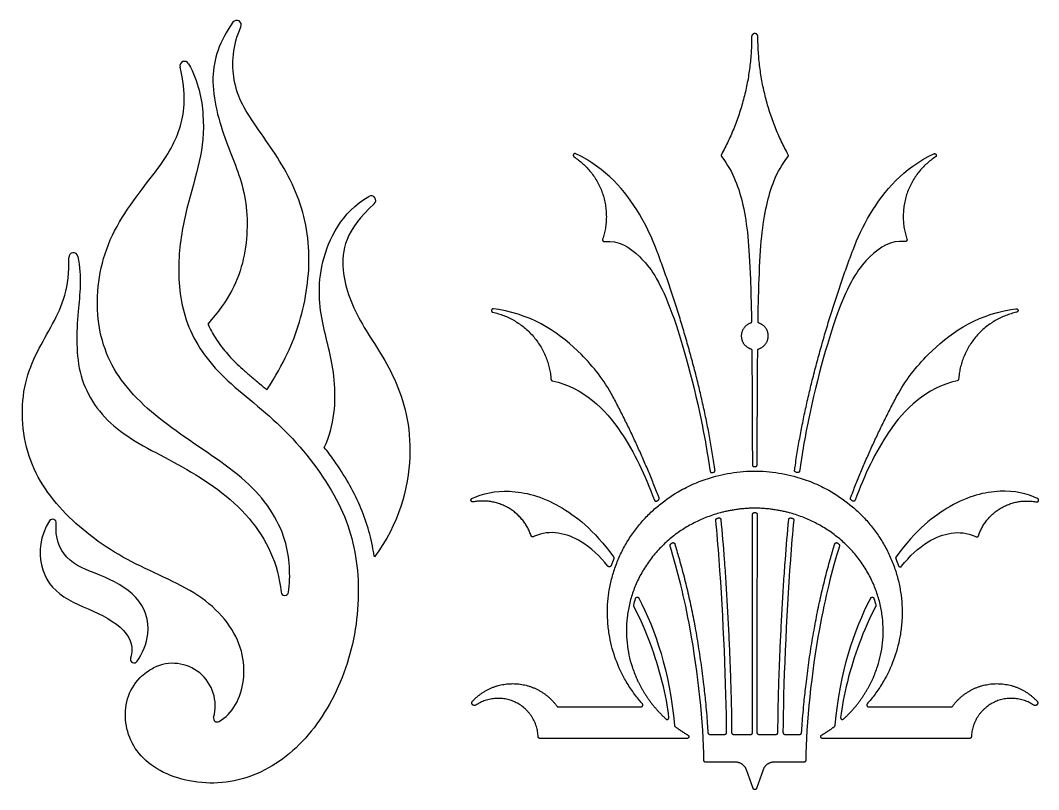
# Model space of a CAD drawing. Header units: millimetres. Extents: x -135 to 7155, y -215 to 2165.
# Drawn here: x -134.4 to -63.9, y 86.1 to 139.4 of the extents above; entities that cross this region are included whole.
import ezdxf

# ---------------------------------------------------------------- set-up
doc = ezdxf.new("R2010")
doc.units = ezdxf.units.MM
doc.header["$MEASUREMENT"] = 0
doc.layers.add('Default', color=18, linetype='Continuous')

msp = doc.modelspace()

# ---------------------------------------------------------------- linework, layer by layer
at = {"layer": 'Default', "color": 5}
for p, q in [((-93.974, 124.04), (-93.924, 124.044)), ((-73.158, 124.04), (-73.208, 124.044)), ((-101.299, 119.325), (-101.65, 119.383)), ((-65.833, 119.325), (-65.482, 119.383)), ((-83.609, 108.456), (-83.522, 108.457)), ((-98.81, 103.631), (-98.884, 103.595)), ((-68.322, 103.631), (-68.248, 103.595)), ((-97.17, 91.827), (-91.441, 91.827)), ((-75.691, 91.827), (-69.962, 91.827)), ((-88.254, 89.637), (-98.439, 89.637)), ((-86.687, 89.92), (-85.643, 89.92)), ((-85.047, 89.92), (-83.838, 89.92)), ((-83.293, 89.92), (-82.085, 89.92)), ((-81.489, 89.92), (-80.445, 89.92)), ((-68.692, 89.637), (-78.878, 89.637)), ((-84.895, 87.993), (-86.971, 87.993)), ((-83.682, 86.174), (-84.14, 87.46)), ((-82.992, 87.46), (-83.45, 86.174)), ((-80.161, 87.993), (-82.237, 87.993))]:
    msp.add_line(p, q, dxfattribs=at)
msp.add_lwpolyline([(-83.603, 105.27), (-83.528, 105.27)], dxfattribs=at)
for centre, radius, start, end in [((-119.438, 139.032), 0.32, 335.04198, 144.42897), ((-123.047, 136.195), 0.32, 28.83076, 193.18762), ((-110.126, 126.888), 0.32, 311.42407, 120.22832), ((-130.746, 122.945), 0.32, 10.96613, 182.79249), ((-132.186, 104.556), 0.26, 353.84049, 147.44673), ((-116.11, 99.796), 0.26, 185.06685, 351.85948), ((-126.542, 95.128), 0.26, 162.77707, 326.3474), ((-123.869, 91.896), 2.942, 344.41461, 116.64844), ((-120.785, 91.036), 0.26, 164.41461, 300.24581)]:
    msp.add_arc(centre, radius, start, end, dxfattribs=at)
for points, knots in [([(-119.698, 139.218), (-120.641, 137.9), (-121.517, 135.237), (-120.2, 130.762), (-118.634, 127.418), (-118.657, 122.734), (-119.969, 119.974), (-121.438, 118.329)], [349.233355, 349.233355, 349.233355, 349.233355, 353.311023, 358.060329, 362.809635, 367.558942, 372.308248, 372.308248, 372.308248, 372.308248]), ([(-117.347, 113.78), (-116.147, 115.668), (-114.919, 118.27), (-114.104, 123.421), (-115.327, 128.158), (-118.207, 132.127), (-119.868, 134.69), (-119.732, 137.642), (-119.148, 138.897)], [320.391347, 320.391347, 320.391347, 320.391347, 325.176688, 329.962029, 334.747371, 339.532712, 344.318053, 348.28732, 348.28732, 348.28732, 348.28732]), ([(-115.853, 99.759), (-115.691, 100.892), (-115.846, 103.821), (-118.414, 107.582), (-123.834, 110.863), (-128.053, 114.522), (-129.461, 119.178), (-128.53, 124.616), (-124.681, 129.195), (-123.175, 131.771), (-122.921, 134.253), (-123.359, 136.122)], [1369.521853, 1369.521853, 1369.521853, 1369.521853, 1373.500483, 1378.65579, 1383.811096, 1388.966403, 1394.121709, 1399.277016, 1404.432322, 1409.587629, 1414.325487, 1414.325487, 1414.325487, 1414.325487]), ([(-122.767, 136.35), (-122.073, 135.088), (-121.584, 132.468), (-121.917, 129.617), (-122.943, 126.382), (-123.604, 122.814), (-123.279, 118.54), (-120.863, 114.744), (-116.255, 111.498), (-112.299, 106.454), (-110.827, 101.743), (-111.105, 96.103), (-113.308, 90.888), (-116.815, 87.363), (-121.28, 86.104), (-125.844, 87.508), (-127.522, 90.677), (-126.902, 93.316), (-125.553, 94.343), (-125.189, 94.526)], [1415.243428, 1415.243428, 1415.243428, 1415.243428, 1419.236419, 1423.893059, 1428.549699, 1433.206338, 1437.862978, 1442.519618, 1447.176257, 1451.832897, 1456.489537, 1461.146177, 1465.802816, 1470.459456, 1475.116096, 1479.772735, 1484.429375, 1489.086015, 1490.472644, 1490.472644, 1490.472644, 1490.472644]), ([(-90.369, 123.47), (-90.67, 124.271), (-91.887, 126.836), (-93.842, 129.101), (-95.959, 130.114)], [343.674792, 343.674792, 343.674792, 343.674792, 352.793586, 371.273794, 371.273794, 371.273794, 371.273794]), ([(-85.867, 129.918), (-85.037, 128.853), (-84.19, 126.383), (-83.921, 123.413), (-83.815, 119.91), (-83.794, 118.501)], [612.361775, 612.361775, 612.361775, 612.361775, 650.236563, 694.868773, 707.920334, 707.920334, 707.920334, 707.920334]), ([(-83.338, 118.501), (-83.317, 119.91), (-83.211, 123.413), (-82.941, 126.383), (-82.095, 128.853), (-81.265, 129.918)], [750.395258, 750.395258, 750.395258, 750.395258, 763.446819, 808.07903, 845.953817, 845.953817, 845.953817, 845.953817]), ([(-76.763, 123.47), (-76.462, 124.271), (-75.244, 126.836), (-73.29, 129.101), (-71.173, 130.114)], [343.674792, 343.674792, 343.674792, 343.674792, 352.793586, 371.273794, 371.273794, 371.273794, 371.273794]), ([(-113.371, 109.784), (-112.652, 111.264), (-112.448, 114.754), (-113.564, 118.161), (-114.019, 122.335), (-112.174, 126.065), (-110.287, 127.164)], [320.270717, 320.270717, 320.270717, 320.270717, 325.216135, 330.161553, 335.106972, 339.909387, 339.909387, 339.909387, 339.909387]), ([(-109.914, 126.648), (-111.946, 124.855), (-112.432, 121.854), (-110.907, 118.297), (-108.319, 114.803), (-106.895, 109.498), (-108.19, 104.45), (-109.906, 102.201)], [340.852168, 340.852168, 340.852168, 340.852168, 346.15002, 351.759984, 357.369947, 362.97991, 368.589873, 368.589873, 368.589873, 368.589873]), ([(-93.924, 124.044), (-93.022, 124.128), (-91.464, 123.219), (-89.528, 120.453), (-87.545, 113.405), (-86.841, 109.371), (-86.666, 108.144)], [394.803828, 394.803828, 394.803828, 394.803828, 418.865114, 442.9264, 466.987686, 476.675988, 476.675988, 476.675988, 476.675988]), ([(-73.208, 124.044), (-74.109, 124.128), (-75.668, 123.219), (-77.603, 120.453), (-79.587, 113.405), (-80.291, 109.371), (-80.466, 108.144)], [394.803828, 394.803828, 394.803828, 394.803828, 418.865114, 442.9264, 466.987686, 476.675988, 476.675988, 476.675988, 476.675988]), ([(-120.655, 90.811), (-120.21, 91.07), (-119.111, 92.157), (-118.505, 95.714), (-121.447, 99.681), (-126.878, 101.681), (-131.269, 104.794), (-134.274, 108.946), (-134.488, 114.554), (-132.102, 118.256), (-130.965, 120.855), (-131.066, 122.93)], [1497.878205, 1497.878205, 1497.878205, 1497.878205, 1500.616085, 1505.489549, 1510.363013, 1515.236477, 1520.109941, 1524.983405, 1529.856869, 1534.730333, 1539.391238, 1539.391238, 1539.391238, 1539.391238]), ([(-130.432, 123.006), (-130.153, 121.564), (-130.483, 119.084), (-130.666, 114.578), (-128.1, 110.835), (-123.242, 108.63), (-118.296, 105.334), (-116.54, 101.701), (-116.369, 99.773)], [1540.350897, 1540.350897, 1540.350897, 1540.350897, 1544.851288, 1550.128849, 1555.40641, 1560.683972, 1565.961533, 1570.847798, 1570.847798, 1570.847798, 1570.847798]), ([(-93.389, 113.305), (-94.009, 114.465), (-95.901, 116.825), (-98.745, 118.91), (-101.299, 119.325)], [224.85424, 224.85424, 224.85424, 224.85424, 238.03396, 259.775674, 259.775674, 259.775674, 259.775674]), ([(-73.742, 113.305), (-73.122, 114.465), (-71.23, 116.825), (-68.387, 118.91), (-65.833, 119.325)], [224.85424, 224.85424, 224.85424, 224.85424, 238.03396, 259.775674, 259.775674, 259.775674, 259.775674]), ([(-121.438, 118.329), (-121.399, 118.244), (-121.193, 117.818), (-120.738, 117.061), (-120.108, 116.274), (-119.514, 115.656), (-119.005, 115.182), (-118.445, 114.696), (-117.886, 114.228), (-117.515, 113.92), (-117.347, 113.78)], [372.308248, 372.308248, 372.308248, 372.308248, 372.587861, 373.727673, 374.951705, 375.605793, 376.298126, 377.038546, 377.828908, 378.484967, 378.484967, 378.484967, 378.484967]), ([(-97.584, 114.402), (-95.387, 113.87), (-92.789, 111.366), (-91.17, 107.872), (-90.512, 106.135)], [283.844933, 283.844933, 283.844933, 283.844933, 308.094446, 328.081562, 328.081562, 328.081562, 328.081562]), ([(-86.321, 108.207), (-86.332, 108.287), (-86.398, 108.743), (-86.527, 109.565), (-86.722, 110.671), (-86.936, 111.766), (-87.171, 112.854), (-87.378, 113.743), (-87.508, 114.268), (-87.549, 114.434)], [292.290371, 292.290371, 292.290371, 292.290371, 293.077215, 296.773002, 300.405212, 304.018204, 307.642087, 311.250963, 312.914104, 312.914104, 312.914104, 312.914104]), ([(-80.811, 108.207), (-80.8, 108.287), (-80.734, 108.743), (-80.605, 109.565), (-80.41, 110.671), (-80.195, 111.766), (-79.961, 112.854), (-79.754, 113.743), (-79.624, 114.268), (-79.583, 114.434)], [292.290371, 292.290371, 292.290371, 292.290371, 293.077215, 296.773002, 300.405212, 304.018204, 307.642087, 311.250963, 312.914104, 312.914104, 312.914104, 312.914104]), ([(-69.548, 114.402), (-71.745, 113.87), (-74.343, 111.366), (-75.962, 107.872), (-76.62, 106.135)], [283.844933, 283.844933, 283.844933, 283.844933, 308.094446, 328.081562, 328.081562, 328.081562, 328.081562]), ([(-109.906, 102.201), (-109.924, 102.324), (-110.031, 102.993), (-110.309, 104.201), (-110.894, 105.799), (-111.692, 107.37), (-112.547, 108.694), (-113.139, 109.488), (-113.371, 109.784)], [368.589873, 368.589873, 368.589873, 368.589873, 368.962241, 370.621365, 372.304676, 374.056855, 375.897933, 377.027393, 377.027393, 377.027393, 377.027393]), ([(-91.348, 92.032), (-91.417, 92.109), (-91.675, 92.411), (-92.105, 92.98), (-92.715, 93.965), (-93.069, 94.755), (-93.248, 95.273), (-93.427, 95.789), (-93.638, 96.625), (-93.764, 97.769), (-93.777, 98.671), (-93.705, 99.559), (-93.546, 100.45), (-93.298, 101.333), (-92.964, 102.195), (-92.545, 103.026), (-92.047, 103.814), (-91.479, 104.548), (-90.848, 105.222), (-89.947, 106.023), (-89.045, 106.632), (-88.105, 107.124), (-87.307, 107.474), (-86.39, 107.775), (-85.44, 107.987), (-84.583, 108.108), (-83.953, 108.145), (-83.611, 108.148), (-83.566, 108.148)], [575.857014, 575.857014, 575.857014, 575.857014, 576.862733, 579.730447, 582.797773, 588.137985, 588.137985, 588.137985, 593.459976, 596.504639, 599.341564, 602.234826, 605.175222, 608.15365, 611.159225, 614.181153, 617.207389, 620.22628, 623.224054, 626.186104, 631.963267, 633.791061, 636.518801, 640.448345, 643.18027, 645.99341, 648.880034, 649.322336, 649.322336, 649.322336, 649.322336]), ([(-83.566, 108.148), (-83.52, 108.148), (-83.179, 108.145), (-82.549, 108.108), (-81.692, 107.987), (-80.742, 107.775), (-79.825, 107.474), (-79.027, 107.124), (-78.087, 106.632), (-77.185, 106.023), (-76.284, 105.222), (-75.653, 104.548), (-75.085, 103.814), (-74.587, 103.026), (-74.168, 102.195), (-73.833, 101.333), (-73.586, 100.45), (-73.427, 99.559), (-73.355, 98.671), (-73.368, 97.769), (-73.494, 96.625), (-73.705, 95.789), (-73.884, 95.273), (-74.063, 94.755), (-74.416, 93.965), (-75.026, 92.98), (-75.456, 92.411), (-75.715, 92.109), (-75.783, 92.032)], [649.322336, 649.322336, 649.322336, 649.322336, 649.764638, 652.651262, 655.464403, 658.196327, 662.125871, 664.853611, 666.681406, 672.458568, 675.420618, 678.418392, 681.437284, 684.463519, 687.485447, 690.491022, 693.469451, 696.409846, 699.303108, 702.140033, 705.184696, 710.506687, 710.506687, 710.506687, 715.846899, 718.914225, 721.781939, 722.787658, 722.787658, 722.787658, 722.787658]), ([(-103.153, 106.24), (-102.432, 106.61), (-100.459, 106.976), (-97.345, 106.13), (-94.728, 104.099), (-93.344, 102.204)], [-6734.773468, -6734.773468, -6734.773468, -6734.773468, -6716.905757, -6696.574595, -6678.271563, -6678.271563, -6678.271563, -6678.271563]), ([(-63.979, 106.24), (-64.7, 106.61), (-66.672, 106.976), (-69.786, 106.13), (-72.404, 104.099), (-73.787, 102.204)], [-6734.773468, -6734.773468, -6734.773468, -6734.773468, -6716.905757, -6696.574595, -6678.271563, -6678.271563, -6678.271563, -6678.271563]), ([(-132.405, 104.696), (-133.076, 103.646), (-133.225, 101.279), (-131.64, 99.263), (-128.538, 98.236), (-126.623, 96.711), (-126.677, 95.571), (-126.79, 95.205)], [144.428355, 144.428355, 144.428355, 144.428355, 147.056811, 150.049388, 153.041966, 156.034543, 157.831365, 157.831365, 157.831365, 157.831365]), ([(-126.325, 94.984), (-125.967, 95.522), (-125.255, 97.156), (-126.108, 99.619), (-128.982, 101.044), (-131.334, 101.799), (-132.034, 103.543), (-131.928, 104.528)], [158.573623, 158.573623, 158.573623, 158.573623, 160.75595, 163.811385, 166.866821, 169.922257, 172.560927, 172.560927, 172.560927, 172.560927]), ([(-85.52, 90.043), (-85.526, 93.127), (-85.797, 99.343), (-86.18, 103.884), (-86.263, 104.744)], [650.717168, 650.717168, 650.717168, 650.717168, 674.459141, 680.410297, 680.410297, 680.410297, 680.410297]), ([(-85.917, 104.799), (-85.827, 103.874), (-85.708, 102.439), (-85.572, 100.47), (-85.476, 98.885), (-85.389, 97.268), (-85.315, 95.657), (-85.253, 94.088), (-85.207, 92.594), (-85.179, 91.255), (-85.17, 90.417), (-85.17, 90.043)], [682.045579, 682.045579, 682.045579, 682.045579, 691.095467, 696.079004, 701.276671, 706.572142, 711.849045, 716.990942, 721.881574, 726.405028, 730.047591, 730.047591, 730.047591, 730.047591]), ([(-81.962, 90.043), (-81.961, 90.417), (-81.953, 91.255), (-81.925, 92.594), (-81.878, 94.088), (-81.817, 95.657), (-81.742, 97.268), (-81.656, 98.885), (-81.56, 100.47), (-81.424, 102.439), (-81.305, 103.874), (-81.215, 104.799)], [357.975575, 357.975575, 357.975575, 357.975575, 361.618139, 366.141592, 371.032224, 376.174121, 381.451025, 386.746495, 391.944163, 396.9277, 405.977587, 405.977587, 405.977587, 405.977587]), ([(-80.868, 104.744), (-80.952, 103.884), (-81.334, 99.343), (-81.606, 93.127), (-81.612, 90.043)], [407.612869, 407.612869, 407.612869, 407.612869, 413.564026, 437.305998, 437.305998, 437.305998, 437.305998]), ([(-93.73, 101.559), (-94.292, 102.259), (-95.755, 103.66), (-97.761, 104.125), (-98.81, 103.631)], [-6675.310153, -6675.310153, -6675.310153, -6675.310153, -6665.318377, -6650.826417, -6650.826417, -6650.826417, -6650.826417]), ([(-73.402, 101.559), (-72.84, 102.259), (-71.377, 103.66), (-69.371, 104.125), (-68.322, 103.631)], [-6675.310153, -6675.310153, -6675.310153, -6675.310153, -6665.318377, -6650.826417, -6650.826417, -6650.826417, -6650.826417]), ([(-87.094, 88.115), (-87.106, 90.668), (-87.781, 96.816), (-88.906, 101.256), (-89.427, 102.958)], [559.505842, 559.505842, 559.505842, 559.505842, 583.6876, 601.271085, 601.271085, 601.271085, 601.271085]), ([(-89.391, 103.087), (-89.385, 103.092), (-89.356, 103.117), (-89.327, 103.142), (-89.304, 103.162)], [601.7296405, 601.7296405, 601.7296405, 601.7296405, 601.8035458, 602.1040845, 602.1040845, 602.1040845, 602.1040845]), ([(-89.106, 103.105), (-89.01, 102.794), (-88.801, 102.088), (-88.494, 100.961), (-88.186, 99.703), (-87.949, 98.609), (-87.779, 97.745), (-87.657, 97.081), (-87.497, 96.148), (-87.305, 94.896), (-87.121, 93.481), (-86.967, 92.073), (-86.87, 90.96), (-86.823, 90.251), (-86.81, 90.036)], [602.89639, 602.89639, 602.89639, 602.89639, 606.064413, 610.077104, 614.274975, 618.685143, 620.978467, 622.858627, 625.262919, 630.197293, 635.199754, 639.170353, 643.994204, 646.092581, 646.092581, 646.092581, 646.092581]), ([(-80.322, 90.036), (-80.309, 90.251), (-80.262, 90.96), (-80.165, 92.073), (-80.011, 93.481), (-79.827, 94.896), (-79.635, 96.148), (-79.475, 97.081), (-79.353, 97.745), (-79.183, 98.609), (-78.946, 99.703), (-78.638, 100.961), (-78.331, 102.088), (-78.121, 102.794), (-78.026, 103.105)], [441.930585, 441.930585, 441.930585, 441.930585, 444.028963, 448.852813, 452.823412, 457.825873, 462.760247, 465.164539, 467.0447, 469.338023, 473.748191, 477.946062, 481.958753, 485.126776, 485.126776, 485.126776, 485.126776]), ([(-77.704, 102.958), (-78.226, 101.256), (-79.351, 96.816), (-80.025, 90.668), (-80.038, 88.115)], [486.752081, 486.752081, 486.752081, 486.752081, 504.335566, 528.517324, 528.517324, 528.517324, 528.517324]), ([(-77.828, 103.162), (-77.804, 103.142), (-77.775, 103.117), (-77.747, 103.092), (-77.741, 103.087)], [485.9190817, 485.9190817, 485.9190817, 485.9190817, 486.2196204, 486.2935257, 486.2935257, 486.2935257, 486.2935257]), ([(-89.51, 91.089), (-89.665, 92.56), (-90.476, 95.672), (-91.528, 98.001), (-91.934, 98.771)], [997.980513, 997.980513, 997.980513, 997.980513, 1011.499959, 1019.371525, 1019.371525, 1019.371525, 1019.371525]), ([(-75.198, 98.771), (-75.603, 98.001), (-76.655, 95.672), (-77.467, 92.56), (-77.621, 91.089)], [835.397626, 835.397626, 835.397626, 835.397626, 843.269191, 856.788638, 856.788638, 856.788638, 856.788638])]:
    msp.add_open_spline(points, degree=3, knots=knots, dxfattribs=at)
for points, weights in [([(-83.783, 138.222), (-83.783, 133.869), (-85.878, 130.053)], [1, 0.968670378724, 1]), ([(-81.254, 130.053), (-83.348, 133.869), (-83.348, 138.222)], [1, 0.968670378724, 1]), ([(-96.079, 129.9), (-92.883, 127.817), (-94.102, 124.202)], [1, 0.790470134971, 1]), ([(-85.878, 130.053), (-85.917, 129.982), (-85.867, 129.918)], [1, 0.83530362128, 1]), ([(-81.265, 129.918), (-81.215, 129.982), (-81.254, 130.053)], [1, 0.83530362128, 1]), ([(-71.052, 129.9), (-74.249, 127.817), (-73.03, 124.202)], [1, 0.790470134971, 1]), ([(-87.549, 114.434), (-88.702, 119.032), (-90.369, 123.47)], [1, 0.998384510878, 1]), ([(-79.583, 114.434), (-78.43, 119.032), (-76.763, 123.47)], [1, 0.998384510878, 1]), ([(-101.696, 119.141), (-97.965, 118.322), (-97.678, 114.513)], [1, 0.802160818174, 1]), ([(-83.794, 118.501), (-83.793, 118.412), (-83.876, 118.383)], [1, 0.812054262239, 1]), ([(-83.256, 118.383), (-83.339, 118.412), (-83.338, 118.501)], [1, 0.812054262239, 1]), ([(-65.435, 119.141), (-69.167, 118.322), (-69.454, 114.513)], [1, 0.802160818174, 1]), ([(-83.856, 116.616), (-83.772, 116.589), (-83.771, 116.5)], [1, 0.812272892167, 1]), ([(-83.36, 116.5), (-83.36, 116.589), (-83.276, 116.616)], [1, 0.812272892167, 1]), ([(-97.678, 114.513), (-97.671, 114.424), (-97.584, 114.402)], [1, 0.808566330201, 1]), ([(-69.454, 114.513), (-69.46, 114.424), (-69.548, 114.402)], [1, 0.808566330201, 1]), ([(-90.196, 106.291), (-91.571, 109.899), (-93.389, 113.305)], [1, 0.998000928528, 1]), ([(-76.935, 106.291), (-75.561, 109.899), (-73.742, 113.305)], [1, 0.998000928528, 1]), ([(-83.522, 108.457), (-83.399, 108.457), (-83.399, 108.579)], [1, 0.70948305523, 1]), ([(-86.41, 108.071), (-86.305, 108.1), (-86.321, 108.207)], [1, 0.749451079956, 1]), ([(-80.721, 108.071), (-80.826, 108.1), (-80.811, 108.207)], [1, 0.749451079956, 1]), ([(-99.053, 103.668), (-100.036, 106.601), (-103.073, 106.009)], [1, 0.751786867323, 1]), ([(-90.235, 106.15), (-90.164, 106.206), (-90.196, 106.291)], [1, 0.806042861176, 1]), ([(-76.897, 106.15), (-76.968, 106.206), (-76.935, 106.291)], [1, 0.806042861176, 1]), ([(-68.078, 103.668), (-67.095, 106.601), (-64.058, 106.009)], [1, 0.751786867323, 1]), ([(-83.725, 105.147), (-83.726, 105.269), (-83.603, 105.27)], [1, 0.709642613698, 1]), ([(-83.528, 105.27), (-83.406, 105.269), (-83.406, 105.147)], [1, 0.709642613699, 1]), ([(-86.263, 104.744), (-86.273, 104.844), (-86.177, 104.874)], [1, 0.774397849035, 1]), ([(-86.177, 104.874), (-86.125, 104.89), (-86.074, 104.905)], [0.997707044254, 0.995153461256, 0.992645113227]), ([(-81.058, 104.905), (-81.006, 104.89), (-80.955, 104.874)], [0.992645114423, 0.995153462463, 0.997707045472]), ([(-80.955, 104.874), (-80.859, 104.844), (-80.868, 104.744)], [1, 0.774397849035, 1]), ([(-89.427, 102.958), (-89.451, 103.034), (-89.391, 103.087)], [1, 0.840172731216, 1]), ([(-77.741, 103.087), (-77.681, 103.034), (-77.704, 102.958)], [1, 0.840172731216, 1]), ([(-93.344, 102.204), (-93.304, 102.148), (-93.33, 102.084)], [1, 0.871802266668, 1]), ([(-73.787, 102.204), (-73.828, 102.148), (-73.802, 102.084)], [1, 0.871802266668, 1]), ([(-91.934, 98.771), (-91.955, 98.811), (-91.945, 98.856)], [1, 0.937103281588, 1]), ([(-75.187, 98.856), (-75.177, 98.811), (-75.198, 98.771)], [1, 0.937103281588, 1]), ([(-97.269, 91.878), (-97.233, 91.827), (-97.17, 91.827)], [1, 0.89183025121, 1]), ([(-69.962, 91.827), (-69.899, 91.827), (-69.862, 91.878)], [1, 0.89183025121, 1]), ([(-89.134, 90.549), (-89.13, 90.495), (-89.086, 90.462)], [1, 0.913330879016, 1]), ([(-89.086, 90.462), (-88.658, 90.138), (-88.192, 89.867)], [0.862569145471, 0.857175733235, 0.855008772466]), ([(-78.94, 89.867), (-78.474, 90.138), (-78.046, 90.462)], [0.855008772466, 0.857175733235, 0.862569145471]), ([(-78.046, 90.462), (-78.002, 90.495), (-77.997, 90.549)], [1, 0.913330879016, 1]), ([(-98.439, 89.637), (-98.558, 89.637), (-98.563, 89.755)], [1, 0.721973384455, 1]), ([(-86.81, 90.036), (-86.803, 89.92), (-86.687, 89.92)], [1, 0.727757421895, 1]), ([(-85.17, 90.043), (-85.169, 89.92), (-85.047, 89.92)], [1, 0.707739970845, 1]), ([(-82.085, 89.92), (-81.962, 89.92), (-81.962, 90.043)], [1, 0.707739970845, 1]), ([(-80.445, 89.92), (-80.329, 89.92), (-80.322, 90.036)], [1, 0.727757421895, 1]), ([(-68.569, 89.755), (-68.574, 89.637), (-68.692, 89.637)], [1, 0.721973384455, 1]), ([(-86.971, 87.993), (-87.093, 87.993), (-87.094, 88.115)], [1, 0.708799572632, 1]), ([(-84.14, 87.46), (-84.33, 87.993), (-84.895, 87.993)], [1, 0.817146274404, 1]), ([(-82.237, 87.993), (-82.802, 87.993), (-82.992, 87.46)], [1, 0.817146274404, 1]), ([(-80.038, 88.115), (-80.038, 87.993), (-80.161, 87.993)], [1, 0.708799572632, 1]), ([(-83.566, 86.092), (-83.653, 86.092), (-83.682, 86.174)], [1, 0.817146342227, 1]), ([(-83.45, 86.174), (-83.479, 86.092), (-83.566, 86.092)], [1, 0.817146342227, 1])]:
    msp.add_rational_spline(points, weights, degree=2, dxfattribs=at)
for points, weights, knots in [([(-83.348, 138.222), (-83.348, 138.44), (-83.566, 138.44), (-83.783, 138.44), (-83.783, 138.222)], [1, 0.707106781187, 1, 0.707106781187, 1], [581.994792, 581.994792, 581.994792, 583.104329, 583.104329, 584.213867, 584.213867, 584.213867]), ([(-95.959, 130.114), (-96.063, 130.164), (-96.119, 130.063), (-96.176, 129.963), (-96.079, 129.9)], [1, 0.72994329552, 1, 0.72994329552, 1], [371.273794, 371.273794, 371.273794, 371.87584, 371.87584, 372.477886, 372.477886, 372.477886]), ([(-71.173, 130.114), (-71.069, 130.164), (-71.012, 130.063), (-70.956, 129.963), (-71.052, 129.9)], [1, 0.72994329552, 1, 0.72994329552, 1], [371.273794, 371.273794, 371.273794, 371.87584, 371.87584, 372.477886, 372.477886, 372.477886]), ([(-94.102, 124.202), (-94.123, 124.138), (-94.082, 124.086), (-94.04, 124.033), (-93.974, 124.04)], [1, 0.878878431346, 1, 0.878878431346, 1], [393.5639624, 393.5639624, 393.5639624, 393.9617947, 393.9617947, 394.3596269, 394.3596269, 394.3596269]), ([(-73.03, 124.202), (-73.009, 124.138), (-73.05, 124.086), (-73.092, 124.033), (-73.158, 124.04)], [1, 0.878878431346, 1, 0.878878431346, 1], [393.5639624, 393.5639624, 393.5639624, 393.9617947, 393.9617947, 394.3596269, 394.3596269, 394.3596269]), ([(-101.65, 119.383), (-101.768, 119.402), (-101.791, 119.284), (-101.813, 119.166), (-101.696, 119.141)], [1, 0.716679515487, 1, 0.716679515487, 1], [260.773265, 260.773265, 260.773265, 261.390678, 261.390678, 262.008092, 262.008092, 262.008092]), ([(-65.482, 119.383), (-65.363, 119.402), (-65.341, 119.284), (-65.318, 119.166), (-65.435, 119.141)], [1, 0.716679515487, 1, 0.716679515487, 1], [260.773265, 260.773265, 260.773265, 261.390678, 261.390678, 262.008092, 262.008092, 262.008092]), ([(-83.876, 118.383), (-84.506, 118.16), (-84.499, 117.492), (-84.491, 116.824), (-83.856, 116.616)], [1, 0.812986907297, 1, 0.812986907297, 1], [708.41884, 708.41884, 708.41884, 712.185652, 712.185652, 715.952464, 715.952464, 715.952464]), ([(-83.276, 116.616), (-82.641, 116.824), (-82.633, 117.492), (-82.625, 118.16), (-83.256, 118.383)], [1, 0.812986907297, 1, 0.812986907297, 1], [742.363128, 742.363128, 742.363128, 746.12994, 746.12994, 749.896752, 749.896752, 749.896752]), ([(-83.733, 108.579), (-83.733, 108.528), (-83.696, 108.492), (-83.66, 108.456), (-83.609, 108.456)], [1, 0.923374850097, 1, 0.923374850097, 1], [728.3886281, 728.3886281, 728.3886281, 728.7038407, 728.7038407, 729.0190534, 729.0190534, 729.0190534]), ([(-86.666, 108.144), (-86.658, 108.089), (-86.611, 108.059), (-86.564, 108.028), (-86.51, 108.043)], [1, 0.910607486098, 1, 0.910607486098, 1], [476.6759877, 476.6759877, 476.6759877, 477.0168234, 477.0168234, 477.3576592, 477.3576592, 477.3576592]), ([(-80.466, 108.144), (-80.474, 108.089), (-80.521, 108.059), (-80.568, 108.028), (-80.622, 108.043)], [1, 0.910607486098, 1, 0.910607486098, 1], [476.6759877, 476.6759877, 476.6759877, 477.0168234, 477.0168234, 477.3576592, 477.3576592, 477.3576592]), ([(-103.073, 106.009), (-103.178, 105.989), (-103.213, 106.09), (-103.248, 106.191), (-103.153, 106.24)], [1, 0.755168668103, 1, 0.755168668103, 1], [-6633.308288, -6633.308288, -6633.308288, -6632.736381, -6632.736381, -6632.164473, -6632.164473, -6632.164473]), ([(-90.512, 106.135), (-90.49, 106.076), (-90.429, 106.06), (-90.368, 106.043), (-90.319, 106.083)], [1, 0.890748923166, 1, 0.890748923166, 1], [328.0815616, 328.0815616, 328.0815616, 328.4590064, 328.4590064, 328.8364512, 328.8364512, 328.8364512]), ([(-76.62, 106.135), (-76.642, 106.076), (-76.703, 106.06), (-76.763, 106.043), (-76.812, 106.083)], [1, 0.890748923166, 1, 0.890748923166, 1], [328.0815616, 328.0815616, 328.0815616, 328.4590064, 328.4590064, 328.8364512, 328.8364512, 328.8364512]), ([(-64.058, 106.009), (-63.954, 105.989), (-63.919, 106.09), (-63.884, 106.191), (-63.979, 106.24)], [1, 0.755168668103, 1, 0.755168668103, 1], [-6633.308288, -6633.308288, -6633.308288, -6632.736381, -6632.736381, -6632.164473, -6632.164473, -6632.164473]), ([(-83.566, 105.578), (-84.975, 105.572), (-86.314, 105.154), (-94.799, 102.503), (-92.007, 94.446), (-91.314, 92.446), (-89.716, 90.986)], [0.902996170528, 0.938645854896, 1, 0.707106781187, 1, 0.906741367976, 0.872870744198], [927.384575, 927.384575, 927.384575, 936.930965, 936.930965, 982.503644, 982.503644, 997.014208, 997.014208, 997.014208]), ([(-77.416, 90.986), (-75.818, 92.446), (-75.124, 94.446), (-72.333, 102.503), (-80.817, 105.154), (-82.156, 105.572), (-83.566, 105.578)], [0.872870744198, 0.906741367976, 1, 0.707106781187, 1, 0.938645854896, 0.902996170528], [857.754942, 857.754942, 857.754942, 872.265506, 872.265506, 917.838186, 917.838186, 927.384575, 927.384575, 927.384575]), ([(-86.074, 104.905), (-86.018, 104.921), (-85.97, 104.889), (-85.922, 104.856), (-85.917, 104.799)], [1, 0.904823567493, 1, 0.904823567493, 1], [681.3418489, 681.3418489, 681.3418489, 681.6937138, 681.6937138, 682.0455788, 682.0455788, 682.0455788]), ([(-81.215, 104.799), (-81.209, 104.856), (-81.161, 104.889), (-81.113, 104.921), (-81.058, 104.905)], [1, 0.904823567493, 1, 0.904823567493, 1], [405.9775874, 405.9775874, 405.9775874, 406.3294524, 406.3294524, 406.6813173, 406.6813173, 406.6813173]), ([(-98.884, 103.595), (-98.934, 103.572), (-98.985, 103.594), (-99.036, 103.615), (-99.053, 103.668)], [1, 0.912281723775, 1, 0.912281723775, 1], [-6650.4824529, -6650.4824529, -6650.4824529, -6650.1448726, -6650.1448726, -6649.8072924, -6649.8072924, -6649.8072924]), ([(-68.248, 103.595), (-68.197, 103.572), (-68.147, 103.594), (-68.096, 103.615), (-68.078, 103.668)], [1, 0.912281723775, 1, 0.912281723775, 1], [-6650.4824529, -6650.4824529, -6650.4824529, -6650.1448726, -6650.1448726, -6649.8072924, -6649.8072924, -6649.8072924]), ([(-89.304, 103.162), (-89.253, 103.205), (-89.189, 103.187), (-89.126, 103.168), (-89.106, 103.105)], [1, 0.879878041686, 1, 0.879878041686, 1], [602.1040845, 602.1040845, 602.1040845, 602.5002371, 602.5002371, 602.8963898, 602.8963898, 602.8963898]), ([(-78.026, 103.105), (-78.006, 103.168), (-77.942, 103.187), (-77.878, 103.205), (-77.828, 103.162)], [1, 0.879878041686, 1, 0.879878041686, 1], [485.1267764, 485.1267764, 485.1267764, 485.5229291, 485.5229291, 485.9190817, 485.9190817, 485.9190817]), ([(-93.518, 101.595), (-93.542, 101.527), (-93.613, 101.515), (-93.685, 101.503), (-93.73, 101.559)], [1, 0.862211594208, 1, 0.862211594208, 1], [-6676.1600359, -6676.1600359, -6676.1600359, -6675.7350945, -6675.7350945, -6675.3101531, -6675.3101531, -6675.3101531]), ([(-73.614, 101.595), (-73.59, 101.527), (-73.518, 101.515), (-73.447, 101.503), (-73.402, 101.559)], [1, 0.862211594208, 1, 0.862211594208, 1], [-6676.1600359, -6676.1600359, -6676.1600359, -6675.7350945, -6675.7350945, -6675.3101531, -6675.3101531, -6675.3101531]), ([(-91.818, 99.333), (-91.794, 99.413), (-91.711, 99.421), (-91.628, 99.428), (-91.59, 99.354)], [1, 0.828783309406, 1, 0.828783309406, 1], [1021.2616428, 1021.2616428, 1021.2616428, 1021.736736, 1021.736736, 1022.2118292, 1022.2118292, 1022.2118292]), ([(-75.541, 99.354), (-75.503, 99.428), (-75.421, 99.421), (-75.338, 99.413), (-75.314, 99.333)], [1, 0.828783309406, 1, 0.828783309406, 1], [832.5573213, 832.5573213, 832.5573213, 833.0324145, 833.0324145, 833.5075077, 833.5075077, 833.5075077]), ([(-103.109, 92.218), (-101.893, 93.527), (-100.109, 93.423), (-98.325, 93.319), (-97.269, 91.878)], [1, 0.90461673178, 1, 0.90461673178, 1], [1096.202784, 1096.202784, 1096.202784, 1104.140572, 1104.140572, 1112.078361, 1112.078361, 1112.078361]), ([(-69.862, 91.878), (-68.807, 93.319), (-67.023, 93.423), (-65.239, 93.527), (-64.023, 92.218)], [1, 0.90461673178, 1, 0.90461673178, 1], [742.69079, 742.69079, 742.69079, 750.628578, 750.628578, 758.566367, 758.566367, 758.566367]), ([(-98.563, 89.755), (-98.632, 91.377), (-100.079, 92.112), (-101.526, 92.846), (-102.876, 91.945)], [1, 0.863172612647, 1, 0.863172612647, 1], [1075.414867, 1075.414867, 1075.414867, 1084.956376, 1084.956376, 1094.497884, 1094.497884, 1094.497884]), ([(-64.255, 91.945), (-65.605, 92.846), (-67.053, 92.112), (-68.5, 91.377), (-68.569, 89.755)], [1, 0.863172612647, 1, 0.863172612647, 1], [760.271266, 760.271266, 760.271266, 769.812775, 769.812775, 779.354283, 779.354283, 779.354283]), ([(-102.876, 91.945), (-103.01, 91.856), (-103.114, 91.978), (-103.218, 92.1), (-103.109, 92.218)], [1, 0.747172577146, 1, 0.747172577146, 1], [1094.497884, 1094.497884, 1094.497884, 1095.350334, 1095.350334, 1096.202784, 1096.202784, 1096.202784]), ([(-91.441, 91.827), (-91.361, 91.827), (-91.328, 91.9), (-91.296, 91.972), (-91.348, 92.032)], [1, 0.839903150735, 1, 0.839903150735, 1], [574.9391079, 574.9391079, 574.9391079, 575.3980612, 575.3980612, 575.8570145, 575.8570145, 575.8570145]), ([(-75.783, 92.032), (-75.836, 91.972), (-75.803, 91.9), (-75.771, 91.827), (-75.691, 91.827)], [1, 0.839903150735, 1, 0.839903150735, 1], [722.787658, 722.787658, 722.787658, 723.2466112, 723.2466112, 723.7055645, 723.7055645, 723.7055645]), ([(-64.023, 92.218), (-63.914, 92.1), (-64.018, 91.978), (-64.122, 91.856), (-64.255, 91.945)], [1, 0.747172577146, 1, 0.747172577146, 1], [758.566367, 758.566367, 758.566367, 759.418817, 759.418817, 760.271266, 760.271266, 760.271266]), ([(-89.716, 90.986), (-89.653, 90.928), (-89.577, 90.967), (-89.502, 91.005), (-89.51, 91.089)], [1, 0.823104306093, 1, 0.823104306093, 1], [997.0142083, 997.0142083, 997.0142083, 997.4973606, 997.4973606, 997.9805129, 997.9805129, 997.9805129]), ([(-77.621, 91.089), (-77.63, 91.005), (-77.554, 90.967), (-77.478, 90.928), (-77.416, 90.986)], [1, 0.823104306093, 1, 0.823104306093, 1], [856.7886375, 856.7886375, 856.7886375, 857.2717899, 857.2717899, 857.7549422, 857.7549422, 857.7549422]), ([(-88.192, 89.867), (-88.11, 89.819), (-88.135, 89.728), (-88.159, 89.637), (-88.254, 89.637)], [1, 0.793910971566, 1, 0.793910971566, 1], [1040.674025, 1040.674025, 1040.674025, 1041.196891, 1041.196891, 1041.719756, 1041.719756, 1041.719756]), ([(-85.643, 89.92), (-85.592, 89.92), (-85.556, 89.956), (-85.52, 89.992), (-85.52, 90.043)], [1, 0.923702060317, 1, 0.923702060317, 1], [650.0881079, 650.0881079, 650.0881079, 650.4026379, 650.4026379, 650.717168, 650.717168, 650.717168]), ([(-83.838, 89.92), (-83.787, 89.92), (-83.751, 89.956), (-83.715, 89.992), (-83.715, 90.043)], [1, 0.923878835336, 1, 0.923878835336, 1], [734.599151, 734.599151, 734.599151, 734.9133117, 734.9133117, 735.2274724, 735.2274724, 735.2274724]), ([(-83.416, 90.043), (-83.416, 89.992), (-83.38, 89.956), (-83.344, 89.92), (-83.293, 89.92)], [1, 0.923878835336, 1, 0.923878835336, 1], [352.7956938, 352.7956938, 352.7956938, 353.1098545, 353.1098545, 353.4240152, 353.4240152, 353.4240152]), ([(-81.612, 90.043), (-81.612, 89.992), (-81.576, 89.956), (-81.54, 89.92), (-81.489, 89.92)], [1, 0.923702060317, 1, 0.923702060317, 1], [437.3059982, 437.3059982, 437.3059982, 437.6205283, 437.6205283, 437.9350584, 437.9350584, 437.9350584]), ([(-78.878, 89.637), (-78.972, 89.637), (-78.997, 89.728), (-79.021, 89.819), (-78.94, 89.867)], [1, 0.793910971566, 1, 0.793910971566, 1], [813.049394, 813.049394, 813.049394, 813.57226, 813.57226, 814.095125, 814.095125, 814.095125])]:
    msp.add_rational_spline(points, weights, degree=2, knots=knots, dxfattribs=at)
for points in [[(-83.771, 116.5), (-83.755, 114.687), (-83.742, 112.182), (-83.733, 108.579)], [(-83.399, 108.579), (-83.39, 112.182), (-83.377, 114.687), (-83.36, 116.5)], [(-86.51, 108.043), (-86.477, 108.053), (-86.444, 108.062), (-86.41, 108.071)], [(-80.622, 108.043), (-80.655, 108.053), (-80.688, 108.062), (-80.721, 108.071)], [(-90.319, 106.083), (-90.291, 106.105), (-90.263, 106.128), (-90.235, 106.15)], [(-76.812, 106.083), (-76.84, 106.105), (-76.868, 106.128), (-76.897, 106.15)], [(-83.715, 90.043), (-83.715, 96.303), (-83.719, 101.234), (-83.725, 105.147)], [(-83.406, 105.147), (-83.413, 101.234), (-83.416, 96.303), (-83.416, 90.043)], [(-93.33, 102.084), (-93.397, 101.923), (-93.46, 101.76), (-93.518, 101.595)], [(-73.802, 102.084), (-73.735, 101.923), (-73.672, 101.76), (-73.614, 101.595)], [(-91.945, 98.856), (-91.908, 99.016), (-91.865, 99.176), (-91.818, 99.333)], [(-91.59, 99.354), (-90.46, 97.153), (-89.449, 94.258), (-89.134, 90.549)], [(-77.997, 90.549), (-77.683, 94.258), (-76.672, 97.153), (-75.541, 99.354)], [(-75.314, 99.333), (-75.267, 99.176), (-75.224, 99.016), (-75.187, 98.856)]]:
    msp.add_open_spline(points, degree=3, dxfattribs=at)

doc.saveas('drawing.dxf')
